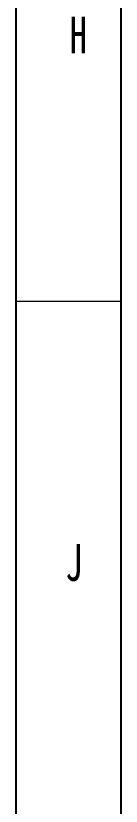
# Model space of a CAD drawing. Header units: millimetres. Extents: x 0 to 841, y 0 to 594.
# Drawn here: x 0 to 10, y 149.1 to 224.1 of the extents above; entities that cross this region are included whole.
import ezdxf

# ---------------------------------------------------------------- set-up
doc = ezdxf.new("R2010")
doc.units = ezdxf.units.MM
doc.layers.add('10', color=7, linetype='Continuous')
doc.layers.add('5', color=7, linetype='Continuous')
doc.styles.add('SLDTEXTSTYLE0', font='TXT', dxfattribs={"width": 0.7})

msp = doc.modelspace()

# ---------------------------------------------------------------- linework, layer by layer
at = {"color": 7, "linetype": 'Continuous', "lineweight": 25}
msp.add_line((10, 10), (10, 584), dxfattribs=at)
at = {"color": 7, "linetype": 'Continuous', "lineweight": 18}
msp.add_line((10, 197), (0, 197), dxfattribs=at)
at = {"layer": '5', "color": 7}
msp.add_line((0, 594), (0, 0), dxfattribs=at)

# ---------------------------------------------------------------- texts
at = {"layer": '10', "char_height": 3.5, "attachment_point": 2, "style": 'SLDTEXTSTYLE0'}
for s, insert in [('H', (5.92969, 224.01174)), ('J', (5.51528, 174.01174))]:
    msp.add_mtext(s, dxfattribs=dict(at, insert=insert))

doc.saveas('drawing.dxf')
